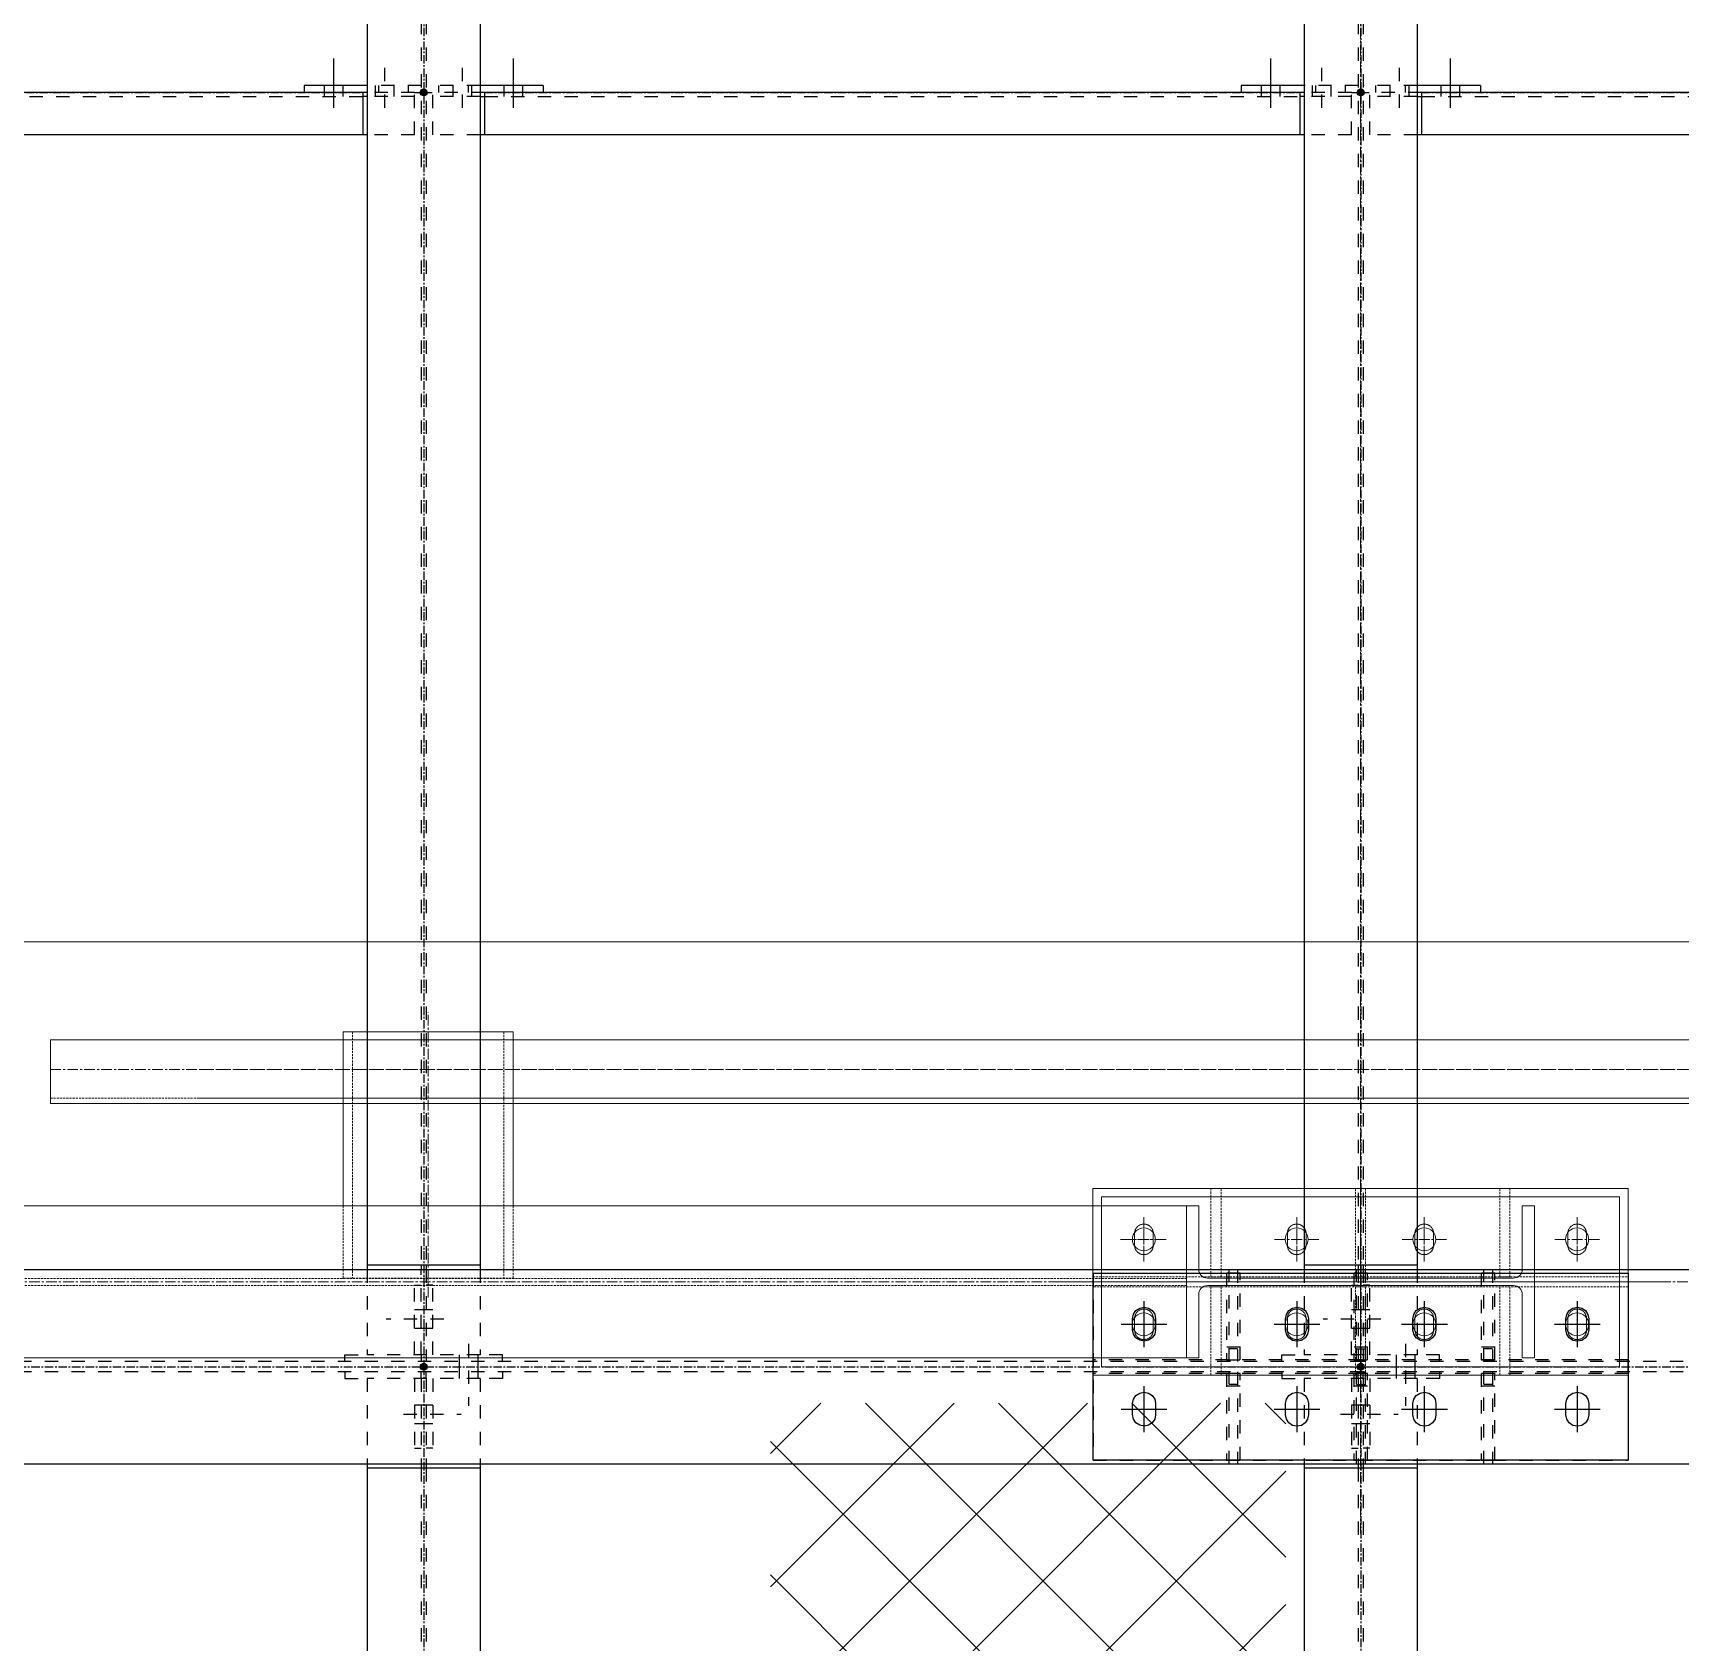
# Model space of a CAD drawing. Header units: inches. Extents: x 209270 to 234360, y -180214 to -150194.
# Drawn here: x 220952 to 222891, y -163488 to -161594 of the extents above; entities that cross this region are included whole.
import ezdxf

# ---------------------------------------------------------------- set-up
doc = ezdxf.new("R2010")
doc.units = ezdxf.units.IN
doc.header["$LTSCALE"] = 10
doc.header["$MEASUREMENT"] = 0
for name, pattern in [('CENTER', [2, 1.25, -0.25, 0.25, -0.25]), ('DXK_LINE_DOT2', [3.9198, 1.9599, -1.9599]), ('HIDDEN', [0.375, 0.25, -0.125]), ('PHANTOM', [2.5, 1.25, -0.25, 0.25, -0.25, 0.25, -0.25])]:
    doc.linetypes.add(name, pattern=pattern)
doc.layers.get('0').update_dxf_attribs({"color": 1})
for name, color, linetype in [('_BLUE_0', 5, 'Continuous'), ('_BLUE_1', 5, 'Continuous'), ('_BLUE_2', 5, 'Continuous'), ('_BLUE_4', 5, 'Continuous')]:
    doc.layers.add(name, color=color, linetype=linetype)
for name, color, linetype, lineweight in [('Belt', 1, 'Continuous', 9), ('CEN', 1, 'CENTER', 9), ('DIM', 1, 'Continuous', 13), ('HIDDDEN', 1, 'HIDDEN', 9), ('HIDDEN', 1, 'HIDDEN', 9), ('MAIN OBJECT', 1, 'Continuous', 18), ('PANTHOM', 1, 'PHANTOM', 0), ('STR25', 1, 'Continuous', 5), ('STRUC-25HD', 1, 'HIDDEN', 5)]:
    doc.layers.add(name, color=color, linetype=linetype, lineweight=lineweight)

# ---------------------------------------------------------------- blocks, each defined once
blk = doc.blocks.new('A$C2b8f591a')
at = {"layer": 'CEN'}
blk.add_line((0, 22.8, 0), (0, -312.6, 0), dxfattribs=at)
at = {"layer": 'HIDDDEN'}
for p, q in [((100, 0), (-100, 0)), ((-100, -85), (-100, 0)), ((-89, -289.9), (-89, 0)), ((89, -289.9), (89, 0)), ((100, -85), (100, 0))]:
    blk.add_line(p, q, dxfattribs=at)
at = {"layer": 'MAIN OBJECT'}
for p, q in [((-100, -289.9), (-100, -85)), ((100, -289.9), (100, -85)), ((-100, -289.9), (100, -289.9))]:
    blk.add_line(p, q, dxfattribs=at)
blk = doc.blocks.new('A$Ca8e9f297')
at = {"layer": 'CEN'}
for p, q in [((0, 134.4), (0, -134.4)), ((-255, 30), (-255, 70)), ((-75.1, 30), (-75.1, 70)), ((75.1, 30), (75.1, 70)), ((255, 30), (255, 70)), ((-281.1, 50), (-228.9, 50)), ((-101.2, 50), (-49, 50)), ((101.2, 50), (49, 50)), ((228.9, 50), (281.1, 50)), ((-351.6, 0), (351.6, 0)), ((-255, -70), (-255, -30)), ((-75.1, -70), (-75.1, -30)), ((75.1, -70), (75.1, -30)), ((255, -70), (255, -30)), ((-228.9, -50), (-281.1, -50)), ((-49, -50), (-101.2, -50)), ((49, -50), (101.2, -50)), ((281.1, -50), (228.9, -50))]:
    blk.add_line(p, q, dxfattribs=at)
at = {"layer": 'MAIN OBJECT', "ltscale": 0.2, "elevation": -5434512.1}
blk.add_lwpolyline([(-305, 100), (305, 100), (305, -100), (-305, -100)], close=True, dxfattribs=at)
at = {"layer": 'MAIN OBJECT', "elevation": 0}
blk.add_lwpolyline([(-180.2, -4.4, 0.414214), (-190.4, -14.6), (-190.4, -89.4), (-204.7, -89.4), (-204.7, 89.4), (-190.4, 89.4), (-190.4, 14.6, 0.414214), (-180.2, 4.4), (180.2, 4.4, 0.414214), (190.4, 14.6), (190.4, 89.4), (204.7, 89.4), (204.7, -89.4), (190.4, -89.4), (190.4, -14.6, 0.414214), (180.2, -4.4), (-180.2, -4.4)], format="xyb", dxfattribs=at)
at = {"layer": 'MAIN OBJECT'}
for centre in [(-255, 50, 513.6), (-75.1, 50, -5.7), (75.1, 50, -5.7), (255, 50, 513.6), (-255, -50, 513.6), (-75.1, -50, -5.7), (75.1, -50, -5.7), (255, -50, 513.6)]:
    blk.add_circle(centre, 13.5, dxfattribs=at)
blk = doc.blocks.new('A$Ca7c4800b')
at = {"layer": 'CEN'}
for p, q in [((0, 156.4), (0, -156.4)), ((-255, 23.9, 5434512.1), (-255, 76.1, 5434512.1)), ((-75, 23.9, 5434512.1), (-75, 76.1, 5434512.1)), ((75, 23.9, 5434512.1), (75, 76.1, 5434512.1)), ((255, 23.9, 5434512.1), (255, 76.1, 5434512.1)), ((-282.4, 50, 5434512.1), (-228.8, 50, 5434512.1)), ((-49, 50, 5434512.1), (-101.2, 50, 5434512.1)), ((49, 50, 5434512.1), (101.2, 50, 5434512.1)), ((229, 50, 5434512.1), (281.2, 50, 5434512.1)), ((-360, 0), (360, 0)), ((-255, -23.9, 5434512.1), (-255, -76.1, 5434512.1)), ((-75, -23.9, 5434512.1), (-75, -76.1, 5434512.1)), ((75, -23.9, 5434512.1), (75, -76.1, 5434512.1)), ((255, -23.9, 5434512.1), (255, -76.1, 5434512.1)), ((-228.8, -50, 5434512.1), (-282.4, -50, 5434512.1)), ((-101.2, -50, 5434512.1), (-49, -50, 5434512.1)), ((101.2, -50, 5434512.1), (49, -50, 5434512.1)), ((281.2, -50, 5434512.1), (229, -50, 5434512.1))]:
    blk.add_line(p, q, dxfattribs=at)
at = {"layer": 'HIDDEN', "ltscale": 0.2}
for points in [[(-243.9, 57, 1), (-265.9, 57), (-265.9, 43, 1), (-243.9, 43)], [(-86.1, 57, -1), (-64.1, 57), (-64.1, 43, -1), (-86.1, 43)], [(86.1, 57, 1), (64.1, 57), (64.1, 43, 1), (86.1, 43)], [(266.1, 57, 1), (244.1, 57), (244.1, 43, 1), (266.1, 43)], [(-243.9, -57, -1), (-265.9, -57), (-265.9, -43, -1), (-243.9, -43)], [(-86.1, -57, 1), (-64.1, -57), (-64.1, -43, 1), (-86.1, -43)], [(86.1, -57, -1), (64.1, -57), (64.1, -43, -1), (86.1, -43)], [(266.1, -57, -1), (244.1, -57), (244.1, -43, -1), (266.1, -43)]]:
    blk.add_lwpolyline(points, format="xyb", close=True, dxfattribs=at)
at = {"layer": 'STR25', "ltscale": 0.2}
blk.add_lwpolyline([(-315, 110), (315, 110), (315, -110), (-315, -110)], close=True, dxfattribs=at)
at = {"layer": 'STRUC-25HD'}
for points in [[(-164, 110), (-176, 110), (-176, 6), (-164, 6)], [(-6, 110), (6, 110), (6, 6), (-6, 6)], [(164, 110), (176, 110), (176, 6), (164, 6)], [(315, 6), (315, -6), (-315, -6), (-315, 6)], [(-164, -110), (-176, -110), (-176, -6), (-164, -6)], [(-6, -110), (6, -110), (6, -6), (-6, -6)], [(164, -110), (176, -110), (176, -6), (164, -6)]]:
    blk.add_lwpolyline(points, close=True, dxfattribs=at)
blk = doc.blocks.new('A$Ccd523e08')
at = {"layer": 'CEN'}
for p, q in [((-2502.7, 1796.1, 4.7), (-2502.7, -1796.1, 4.7)), ((-55.5, -1500, 4.7), (-2941.9, -1500, 4.7))]:
    blk.add_line(p, q, dxfattribs=at)
at = {"layer": 'HIDDEN'}
for p, q in [((-2298, -1496.2, 4.7), (-298, -1496.2, 4.7)), ((-2298, -1504.3, 4.7), (-298, -1504.3, 4.7))]:
    blk.add_line(p, q, dxfattribs=at)
at = {"layer": 'MAIN OBJECT'}
for p, q in [((-2298, -1410.6, 4.7), (-298, -1410.6, 4.7)), ((-2298, -1589.4, 4.7), (-298, -1589.4, 4.7))]:
    blk.add_line(p, q, dxfattribs=at)
at = {"layer": 'DIM', "xscale": -1}
for name in ['A$Ca7c4800b', 'A$Ca8e9f297']:
    blk.add_blockref(name, (-2502.7, -1500, 4.7), dxfattribs=at)
blk = doc.blocks.new('MECH_DRAWING')
at = {"layer": 'PANTHOM'}
h = blk.add_hatch(dxfattribs=at)
h.set_pattern_fill('ANSI37', color=256, scale=887.309452, angle=-180)
h.set_pattern_definition([(225, (325665.5, 2107540.08), (78.4278163, -78.4278163), []), (315, (325665.5, 2107540.08), (78.4278163, 78.4278163), [])])
h.paths.add_polyline_path([(222426.7, -163808.8), (222426.7, -163206.6), (221820.1, -163206.6), (221820.1, -163808.8)])
at = {"layer": 'Belt'}
blk.add_line((232519.4, -162663.7, 0), (219599.9, -162663.7, 0), dxfattribs=at)
at = {"layer": 'CEN'}
for p, q in [((220972.4, -162813.7), (228896, -162813.7)), ((232519.7, -162813.7), (221148.1, -162813.7))]:
    blk.add_line(p, q, dxfattribs=at)
at = {"layer": 'HIDDEN'}
for p, q in [((220972.4, -162847.6, 8793052905.5), (228896, -162847.6, 8793052905.5)), ((232519.8, -162847.6, 7050750846.7), (221148.1, -162847.6, 7050750846.7))]:
    blk.add_line(p, q, dxfattribs=at)
at = {"layer": 'MAIN OBJECT'}
for p, q in [((220972.4, -162778.7), (220972.4, -162853.7)), ((220972.4, -162778.7), (228896, -162778.7)), ((232519.6, -162778.7), (221148.1, -162778.7)), ((220972.4, -162853.7), (228896, -162853.7)), ((232519.8, -162853.7), (221148.1, -162853.7))]:
    blk.add_line(p, q, dxfattribs=at)
at = {"layer": 'DIM', "xscale": -1}
blk.add_blockref('A$Ccd523e08', (220011.9, -161563.7, 0.8), dxfattribs=at)
at = {"layer": 'DIM', "rotation": 180}
blk.add_blockref('A$C2b8f591a', (221417.2, -163059.2, 7050750846.7), dxfattribs=at)
blk = doc.blocks.new('Part-116860372-150333 - 114867')
at = {"layer": '_BLUE_1', "linetype": 'DXK_LINE_DOT2'}
for p, q in [((16635.7, 15328.3), (16635.7, 15464)), ((16635.7, 15464), (16648.2, 15464)), ((16648.2, 15464), (16648.2, 15328.3)), ((16648.2, 15347), (16635.7, 15347))]:
    blk.add_line(p, q, dxfattribs=at)
blk = doc.blocks.new('Bolt-116860372-115280 - 114867')
at = {"layer": '_BLUE_1', "linetype": 'DXK_LINE_DOT2'}
for p, q in [((15141.6, 15354.5), (15141.6, 15263.3)), ((15127.9, 15338.3), (15127.9, 15328.3)), ((15127.9, 15328.3), (15127.9, 15313.4)), ((15155.4, 15338.3), (15155.4, 15328.3)), ((15155.4, 15328.3), (15155.4, 15313.4)), ((15127.9, 15313.4), (15127.9, 15303.4)), ((15155.4, 15313.4), (15155.4, 15303.4))]:
    blk.add_line(p, q, dxfattribs=at)
blk = doc.blocks.new('Part-116860372-114981 - 114867')
at = {"layer": '_BLUE_1', "linetype": 'DXK_LINE_DOT2'}
for p, q in [((20025.6, 15328.3), (9338.1, 15328.3)), ((20025.6, 15313.4), (9338.1, 15313.4)), ((20184.3, 15177.7), (14135.7, 15177.7))]:
    blk.add_line(p, q, dxfattribs=at)
at = {"layer": '_BLUE_2', "linetype": 'Continuous'}
for p, q in [((9338.1, 15464), (17066.8, 15464)), ((20044.3, 15177.7), (9338.1, 15177.7))]:
    blk.add_line(p, q, dxfattribs=at)
at = {"layer": '_BLUE_4', "linetype": 'CENTER'}
blk.add_line((9338.1, 15320.8), (20200.6, 15320.8), dxfattribs=at)
blk = doc.blocks.new('Part-116860372-114986 - 114867')
at = {"layer": '_BLUE_4', "linetype": 'Continuous'}
blk.add_hatch(color=256, dxfattribs=at).paths.add_polyline_path([(15075.6, 15315.8, -1), (15075.6, 15325.8, -1)])
at = {"layer": '_BLUE_1', "linetype": 'DXK_LINE_DOT2'}
for p, q in [((15072, 18908.3), (15072, 15470.2)), ((15079.1, 18908.3), (15079.1, 15470.2)), ((14992.3, 15464), (14992.3, 15338.3)), ((15072, 15338.3), (15072, 15464)), ((15079.1, 15464), (15079.1, 15338.3)), ((15158.8, 15464), (15158.8, 15338.3)), ((15158.8, 15338.3), (14992.3, 15338.3))]:
    blk.add_line(p, q, dxfattribs=at)
at = {"layer": '_BLUE_2', "linetype": 'Continuous'}
for p, q in [((14992.3, 18914.6), (14992.3, 15464)), ((15158.8, 18914.6), (15158.8, 15464)), ((15158.8, 15470.2), (14992.3, 15470.2)), ((15072, 15470.2), (15072, 15464)), ((15079.1, 15470.2), (15079.1, 15464))]:
    blk.add_line(p, q, dxfattribs=at)
at = {"layer": '_BLUE_4', "linetype": 'CENTER'}
blk.add_line((15075.6, 19070.8), (15075.6, 15320.8), dxfattribs=at)
at = {"layer": '_BLUE_4', "linetype": 'Continuous'}
blk.add_circle((15075.6, 15320.8), 5, dxfattribs=at)
blk = doc.blocks.new('Part-116860372-114987 - 114867')
at = {"layer": '_BLUE_4', "linetype": 'Continuous'}
blk.add_hatch(color=256, dxfattribs=at).paths.add_polyline_path([(16454.3, 15315.8, -1), (16454.3, 15325.8, -1)])
at = {"layer": '_BLUE_1', "linetype": 'DXK_LINE_DOT2'}
for p, q in [((16450.8, 18908.3), (16450.8, 15470.2)), ((16457.9, 18908.3), (16457.9, 15470.2)), ((16371.1, 15464), (16371.1, 15338.3)), ((16450.8, 15464), (16450.8, 15338.3)), ((16457.9, 15464), (16457.9, 15338.3)), ((16537.6, 15464), (16537.6, 15338.3)), ((16537.6, 15338.3), (16371.1, 15338.3))]:
    blk.add_line(p, q, dxfattribs=at)
at = {"layer": '_BLUE_2', "linetype": 'Continuous'}
for p, q in [((16371.1, 18914.6), (16371.1, 15464)), ((16537.6, 18914.6), (16537.6, 15464)), ((16537.6, 15470.2), (16371.1, 15470.2)), ((16450.8, 15470.2), (16450.8, 15464)), ((16457.9, 15470.2), (16457.9, 15464))]:
    blk.add_line(p, q, dxfattribs=at)
at = {"layer": '_BLUE_4', "linetype": 'CENTER'}
blk.add_line((16454.3, 19070.8), (16454.3, 15320.8), dxfattribs=at)
at = {"layer": '_BLUE_4', "linetype": 'Continuous'}
blk.add_circle((16454.3, 15320.8), 5, dxfattribs=at)
blk = doc.blocks.new('Part-116860372-114994 - 114867')
at = {"layer": '_BLUE_4', "linetype": 'Continuous'}
blk.add_hatch(color=256, dxfattribs=at).paths.add_polyline_path([(15075.6, 15315.8, -1), (15075.6, 15325.8, -1)])
at = {"layer": '_BLUE_1', "linetype": 'DXK_LINE_DOT2'}
for p, q in [((14992.3, 15303.4), (14992.3, 15177.7)), ((15158.8, 15303.4), (14992.3, 15303.4)), ((15072, 15303.4), (15072, 15177.7)), ((15079.1, 15303.4), (15079.1, 15177.7)), ((15158.8, 15303.4), (15158.8, 15177.7)), ((15072, 15171.5), (15072, 12695.8)), ((15079.1, 15171.5), (15079.1, 12695.8))]:
    blk.add_line(p, q, dxfattribs=at)
at = {"layer": '_BLUE_2', "linetype": 'Continuous'}
for p, q in [((14992.3, 15177.7), (14992.3, 12745.8)), ((15072, 15177.7), (15072, 15171.5)), ((15079.1, 15177.7), (15079.1, 15171.5)), ((15158.8, 15177.7), (15158.8, 12689.6)), ((15158.8, 15171.5), (14992.3, 15171.5))]:
    blk.add_line(p, q, dxfattribs=at)
at = {"layer": '_BLUE_4', "linetype": 'CENTER'}
blk.add_line((15075.6, 15320.8), (15075.6, 12570.8), dxfattribs=at)
at = {"layer": '_BLUE_4', "linetype": 'Continuous'}
blk.add_circle((15075.6, 15320.8), 5, dxfattribs=at)
blk = doc.blocks.new('Part-116860372-115018 - 114867')
at = {"layer": '_BLUE_4', "linetype": 'Continuous'}
blk.add_hatch(color=256, dxfattribs=at).paths.add_polyline_path([(16454.3, 15315.8, -1), (16454.3, 15325.8, -1)])
at = {"layer": '_BLUE_1', "linetype": 'DXK_LINE_DOT2'}
for p, q in [((16371.1, 15303.4), (16371.1, 15177.7)), ((16537.6, 15303.4), (16371.1, 15303.4)), ((16450.8, 15303.4), (16450.8, 15177.7)), ((16457.9, 15303.4), (16457.9, 15177.7)), ((16537.6, 15303.4), (16537.6, 15177.7)), ((16450.8, 15171.5), (16450.8, 12695.8)), ((16457.9, 15171.5), (16457.9, 12695.8))]:
    blk.add_line(p, q, dxfattribs=at)
at = {"layer": '_BLUE_2', "linetype": 'Continuous'}
for p, q in [((16371.1, 15177.7), (16371.1, 12689.6)), ((16450.8, 15177.7), (16450.8, 15171.5)), ((16457.9, 15177.7), (16457.9, 15171.5)), ((16537.6, 15177.7), (16537.6, 12689.6)), ((16537.6, 15171.5), (16371.1, 15171.5))]:
    blk.add_line(p, q, dxfattribs=at)
at = {"layer": '_BLUE_4', "linetype": 'CENTER'}
blk.add_line((16454.3, 15320.8), (16454.3, 12570.8), dxfattribs=at)
at = {"layer": '_BLUE_4', "linetype": 'Continuous'}
blk.add_circle((16454.3, 15320.8), 5, dxfattribs=at)
blk = doc.blocks.new('Part-116860372-115032 - 114867')
at = {"layer": '_BLUE_4', "linetype": 'Continuous'}
for points in [[(13700.6, 17190.8, -1), (13700.6, 17200.8, -1)], [(15075.6, 17190.8, -1), (15075.6, 17200.8, -1)]]:
    blk.add_hatch(color=256, dxfattribs=at).paths.add_polyline_path(points)
at = {"layer": '_BLUE_1', "linetype": 'DXK_LINE_DOT2'}
for p, q in [((13714.1, 17133.3), (13714.1, 17195.8)), ((13790.1, 17195.8), (13714.1, 17195.8)), ((13783.8, 17189.6), (13714.1, 17189.6)), ((13790.1, 17189.6), (14986.1, 17189.6)), ((15062, 17195.8), (14986.1, 17195.8)), ((15062, 17189.6), (14992.3, 17189.6)), ((15062, 17133.3), (15062, 17195.8)), ((13783.8, 17133.3), (13714.1, 17133.3)), ((15062, 17133.3), (14992.3, 17133.3))]:
    blk.add_line(p, q, dxfattribs=at)
at = {"layer": '_BLUE_2', "linetype": 'Continuous'}
for p, q in [((13783.8, 17189.6), (13790.1, 17189.6)), ((14986.1, 17195.8), (13790.1, 17195.8)), ((13790.1, 17195.8), (13790.1, 17133.3)), ((14986.1, 17195.8), (14986.1, 17133.3)), ((14992.3, 17189.6), (14986.1, 17189.6)), ((14992.3, 17133.3), (13783.8, 17133.3))]:
    blk.add_line(p, q, dxfattribs=at)
at = {"layer": '_BLUE_4', "linetype": 'CENTER'}
for p, q in [((13700.6, 17195.8), (13714.1, 17195.8)), ((13790.1, 17195.8), (14986.1, 17195.8)), ((15062, 17195.8), (15075.6, 17195.8))]:
    blk.add_line(p, q, dxfattribs=at)
at = {"layer": '_BLUE_4', "linetype": 'Continuous'}
for centre in [(13700.6, 17195.8), (15075.6, 17195.8)]:
    blk.add_circle(centre, 5, dxfattribs=at)
blk = doc.blocks.new('Part-116860372-115033 - 114867')
at = {"layer": '_BLUE_4', "linetype": 'Continuous'}
for points in [[(15075.6, 17190.8, -1), (15075.6, 17200.8, -1)], [(16454.3, 17190.8, -1), (16454.3, 17200.8, -1)]]:
    blk.add_hatch(color=256, dxfattribs=at).paths.add_polyline_path(points)
at = {"layer": '_BLUE_1', "linetype": 'DXK_LINE_DOT2'}
for p, q in [((15089.1, 17133.3), (15089.1, 17195.8)), ((15165.1, 17195.8), (15089.1, 17195.8)), ((15158.8, 17189.6), (15089.1, 17189.6)), ((15165.1, 17189.6), (16364.8, 17189.6)), ((16440.8, 17195.8), (16364.8, 17195.8)), ((16440.8, 17189.6), (16371.1, 17189.6)), ((16440.8, 17133.3), (16440.8, 17195.8)), ((15158.8, 17133.3), (15089.1, 17133.3)), ((16440.8, 17133.3), (16371.1, 17133.3))]:
    blk.add_line(p, q, dxfattribs=at)
at = {"layer": '_BLUE_2', "linetype": 'Continuous'}
for p, q in [((15158.8, 17189.6), (15165.1, 17189.6)), ((16364.8, 17195.8), (15165.1, 17195.8)), ((15165.1, 17195.8), (15165.1, 17133.3)), ((16364.8, 17195.8), (16364.8, 17133.3)), ((16371.1, 17189.6), (16364.8, 17189.6)), ((16371.1, 17133.3), (15158.8, 17133.3))]:
    blk.add_line(p, q, dxfattribs=at)
at = {"layer": '_BLUE_4', "linetype": 'CENTER'}
for p, q in [((15075.6, 17195.8), (15089.1, 17195.8)), ((15165.1, 17195.8), (16364.8, 17195.8)), ((16440.8, 17195.8), (16454.3, 17195.8))]:
    blk.add_line(p, q, dxfattribs=at)
at = {"layer": '_BLUE_4', "linetype": 'Continuous'}
for centre in [(15075.6, 17195.8), (16454.3, 17195.8)]:
    blk.add_circle(centre, 5, dxfattribs=at)
blk = doc.blocks.new('Part-116860372-115034 - 114867')
at = {"layer": '_BLUE_4', "linetype": 'Continuous'}
for points in [[(16454.3, 17190.8, -1), (16454.3, 17200.8, -1)], [(17329.3, 17190.8, -1), (17329.3, 17200.8, -1)]]:
    blk.add_hatch(color=256, dxfattribs=at).paths.add_polyline_path(points)
at = {"layer": '_BLUE_1', "linetype": 'DXK_LINE_DOT2'}
for p, q in [((16467.9, 17133.3), (16467.9, 17195.8)), ((16543.8, 17195.8), (16467.9, 17195.8)), ((16537.6, 17189.6), (16467.9, 17189.6)), ((16543.8, 17189.6), (17239.8, 17189.6)), ((17315.8, 17195.8), (17239.8, 17195.8)), ((17315.8, 17189.6), (17246.1, 17189.6)), ((17315.8, 17133.3), (17315.8, 17195.8)), ((16537.6, 17133.3), (16467.9, 17133.3)), ((17315.8, 17133.3), (17246.1, 17133.3))]:
    blk.add_line(p, q, dxfattribs=at)
at = {"layer": '_BLUE_2', "linetype": 'Continuous'}
for p, q in [((16537.6, 17189.6), (16543.8, 17189.6)), ((17239.8, 17195.8), (16543.8, 17195.8)), ((16543.8, 17195.8), (16543.8, 17133.3)), ((17239.8, 17195.8), (17239.8, 17133.3)), ((17246.1, 17189.6), (17239.8, 17189.6)), ((17246.1, 17133.3), (16537.6, 17133.3))]:
    blk.add_line(p, q, dxfattribs=at)
at = {"layer": '_BLUE_4', "linetype": 'CENTER'}
for p, q in [((16454.3, 17195.8), (16467.9, 17195.8)), ((16543.8, 17195.8), (17239.8, 17195.8)), ((17315.8, 17195.8), (17329.3, 17195.8))]:
    blk.add_line(p, q, dxfattribs=at)
at = {"layer": '_BLUE_4', "linetype": 'Continuous'}
for centre in [(16454.3, 17195.8), (17329.3, 17195.8)]:
    blk.add_circle(centre, 5, dxfattribs=at)
blk = doc.blocks.new('Part-116860372-150334 - 114867')
at = {"layer": '_BLUE_1', "linetype": 'DXK_LINE_DOT2'}
for p, q in [((16635.7, 15177.7), (16635.7, 15313.4)), ((16648.2, 15294.6), (16635.7, 15294.6)), ((16648.2, 15313.4), (16648.2, 15177.7))]:
    blk.add_line(p, q, dxfattribs=at)
blk = doc.blocks.new('Part-116860372-150330 - 114867')
at = {"layer": '_BLUE_1', "linetype": 'DXK_LINE_DOT2'}
for p, q in [((16260.7, 15328.3), (16260.7, 15464)), ((16260.7, 15464), (16273.2, 15464)), ((16273.2, 15464), (16273.2, 15328.3)), ((16273.2, 15347), (16260.7, 15347))]:
    blk.add_line(p, q, dxfattribs=at)
blk = doc.blocks.new('Part-116860372-115203 - 114867')
at = {"layer": '_BLUE_1', "linetype": 'DXK_LINE_DOT2'}
for p, q in [((16338.3, 15313.4), (16338.3, 15303.4)), ((16338.3, 15303.4), (16371.1, 15303.4)), ((16440.8, 15303.4), (16440.8, 15200.9)), ((16450.8, 15303.4), (16450.8, 15313.4)), ((16440.8, 15200.9), (16450.8, 15200.9))]:
    blk.add_line(p, q, dxfattribs=at)
blk = doc.blocks.new('Bolt-116860372-115281 - 114867')
at = {"layer": '_BLUE_1', "linetype": 'DXK_LINE_DOT2'}
for p, q in [((16520.4, 15354.5), (16520.4, 15263.3)), ((16506.6, 15338.3), (16506.6, 15328.3)), ((16506.6, 15328.3), (16506.6, 15313.4)), ((16534.1, 15338.3), (16534.1, 15328.3)), ((16534.1, 15328.3), (16534.1, 15313.4)), ((16506.6, 15313.4), (16506.6, 15303.4)), ((16534.1, 15313.4), (16534.1, 15303.4))]:
    blk.add_line(p, q, dxfattribs=at)
blk = doc.blocks.new('Part-116860372-116518 - 114867')
at = {"layer": '_BLUE_1', "linetype": 'DXK_LINE_DOT2'}
for p, q in [((16276.8, 15310.8), (16256.8, 15310.8)), ((16256.8, 15310.8), (16256.8, 15183.3)), ((16276.8, 15183.3), (16276.8, 15310.8)), ((16276.8, 15292.1), (16256.8, 15292.1)), ((16256.8, 15183.3), (16276.8, 15183.3))]:
    blk.add_line(p, q, dxfattribs=at)
blk = doc.blocks.new('Part-116860372-115198 - 114867')
at = {"layer": '_BLUE_1', "linetype": 'DXK_LINE_DOT2'}
for p, q in [((15079.1, 15303.4), (15079.1, 15313.4)), ((15089.1, 15303.4), (15089.1, 15200.9)), ((15191.6, 15303.4), (15158.8, 15303.4)), ((15191.6, 15313.4), (15191.6, 15303.4)), ((15089.1, 15200.9), (15079.1, 15200.9))]:
    blk.add_line(p, q, dxfattribs=at)
blk = doc.blocks.new('Part-116860372-115199 - 114867')
at = {"layer": '_BLUE_1', "linetype": 'DXK_LINE_DOT2'}
for p, q in [((14959.5, 15313.4), (14959.5, 15303.4)), ((14959.5, 15303.4), (14992.3, 15303.4)), ((15062, 15303.4), (15062, 15200.9)), ((15072, 15303.4), (15072, 15313.4)), ((15062, 15200.9), (15072, 15200.9))]:
    blk.add_line(p, q, dxfattribs=at)
blk = doc.blocks.new('Bolt-116860372-115200 - 114867')
at = {"layer": '_BLUE_1', "linetype": 'DXK_LINE_DOT2'}
for p, q in [((15045.8, 15250.9), (15130.8, 15250.9)), ((15062, 15264.6), (15072, 15264.6)), ((15072, 15264.6), (15079.1, 15264.6)), ((15079.1, 15264.6), (15089.1, 15264.6)), ((15062, 15237.1), (15072, 15237.1)), ((15072, 15237.1), (15079.1, 15237.1)), ((15079.1, 15237.1), (15089.1, 15237.1))]:
    blk.add_line(p, q, dxfattribs=at)
blk = doc.blocks.new('Part-116860372-115202 - 114867')
at = {"layer": '_BLUE_1', "linetype": 'DXK_LINE_DOT2'}
for p, q in [((16457.9, 15303.4), (16457.9, 15313.4)), ((16467.9, 15303.4), (16467.9, 15200.9)), ((16570.4, 15303.4), (16537.6, 15303.4)), ((16570.4, 15313.4), (16570.4, 15303.4)), ((16467.9, 15200.9), (16457.9, 15200.9))]:
    blk.add_line(p, q, dxfattribs=at)
blk = doc.blocks.new('Bolt-116860372-115204 - 114867')
at = {"layer": '_BLUE_1', "linetype": 'DXK_LINE_DOT2'}
for p, q in [((16424.5, 15250.9), (16509.5, 15250.9)), ((16440.8, 15264.6), (16450.8, 15264.6)), ((16450.8, 15264.6), (16457.9, 15264.6)), ((16457.9, 15264.6), (16467.9, 15264.6)), ((16440.8, 15237.1), (16450.8, 15237.1)), ((16450.8, 15237.1), (16457.9, 15237.1)), ((16457.9, 15237.1), (16467.9, 15237.1))]:
    blk.add_line(p, q, dxfattribs=at)
blk = doc.blocks.new('Part-116860372-115260 - 114867')
at = {"layer": '_BLUE_1', "linetype": 'DXK_LINE_DOT2'}
for p, q in [((15062, 15338.3), (15062, 15440.8)), ((15062, 15440.8), (15072, 15440.8)), ((14959.5, 15328.3), (14959.5, 15338.3)), ((14959.5, 15338.3), (14992.3, 15338.3)), ((15072, 15338.3), (15072, 15328.3))]:
    blk.add_line(p, q, dxfattribs=at)
blk = doc.blocks.new('Part-116860372-115261 - 114867')
at = {"layer": '_BLUE_1', "linetype": 'DXK_LINE_DOT2'}
for p, q in [((15089.1, 15440.8), (15079.1, 15440.8)), ((15089.1, 15338.3), (15089.1, 15440.8)), ((15079.1, 15338.3), (15079.1, 15328.3)), ((15191.6, 15338.3), (15158.8, 15338.3)), ((15191.6, 15328.3), (15191.6, 15338.3))]:
    blk.add_line(p, q, dxfattribs=at)
blk = doc.blocks.new('Bolt-116860372-115262 - 114867')
at = {"layer": '_BLUE_1', "linetype": 'DXK_LINE_DOT2'}
for p, q in [((15105.4, 15390.8), (15020.4, 15390.8)), ((15072, 15404.5), (15062, 15404.5)), ((15079.1, 15404.5), (15072, 15404.5)), ((15089.1, 15404.5), (15079.1, 15404.5)), ((15072, 15377), (15062, 15377)), ((15079.1, 15377), (15072, 15377)), ((15089.1, 15377), (15079.1, 15377))]:
    blk.add_line(p, q, dxfattribs=at)
blk = doc.blocks.new('Part-116860372-115264 - 114867')
at = {"layer": '_BLUE_1', "linetype": 'DXK_LINE_DOT2'}
for p, q in [((16440.8, 15338.3), (16440.8, 15440.8)), ((16440.8, 15440.8), (16450.8, 15440.8)), ((16338.3, 15328.3), (16338.3, 15338.3)), ((16338.3, 15338.3), (16371.1, 15338.3)), ((16450.8, 15338.3), (16450.8, 15328.3))]:
    blk.add_line(p, q, dxfattribs=at)
blk = doc.blocks.new('Part-116860372-115265 - 114867')
at = {"layer": '_BLUE_1', "linetype": 'DXK_LINE_DOT2'}
for p, q in [((16467.9, 15440.8), (16457.9, 15440.8)), ((16467.9, 15338.3), (16467.9, 15440.8)), ((16457.9, 15338.3), (16457.9, 15328.3)), ((16570.4, 15338.3), (16537.6, 15338.3)), ((16570.4, 15328.3), (16570.4, 15338.3))]:
    blk.add_line(p, q, dxfattribs=at)
blk = doc.blocks.new('Bolt-116860372-115266 - 114867')
at = {"layer": '_BLUE_1', "linetype": 'DXK_LINE_DOT2'}
for p, q in [((16484.1, 15390.8), (16399.1, 15390.8)), ((16450.8, 15404.5), (16440.8, 15404.5)), ((16457.9, 15404.5), (16450.8, 15404.5)), ((16467.9, 15404.5), (16457.9, 15404.5)), ((16450.8, 15377), (16440.8, 15377)), ((16457.9, 15377), (16450.8, 15377)), ((16467.9, 15377), (16457.9, 15377))]:
    blk.add_line(p, q, dxfattribs=at)
blk = doc.blocks.new('Part-116860372-116516 - 114867')
at = {"layer": '_BLUE_1', "linetype": 'DXK_LINE_DOT2'}
for p, q in [((16256.8, 15458.3), (16256.8, 15330.8)), ((16276.8, 15458.3), (16256.8, 15458.3)), ((16276.8, 15330.8), (16276.8, 15458.3)), ((16276.8, 15349.6), (16256.8, 15349.6)), ((16256.8, 15330.8), (16276.8, 15330.8))]:
    blk.add_line(p, q, dxfattribs=at)
blk = doc.blocks.new('Part-116860372-115619 - 114867')
at = {"layer": '_BLUE_1', "linetype": 'DXK_LINE_DOT2'}
for p, q in [((15158.8, 17205.8), (15079.1, 17205.8)), ((15097.9, 17195.8), (15097.9, 17205.8)), ((15141.6, 17195.8), (15141.6, 17205.8))]:
    blk.add_line(p, q, dxfattribs=at)
at = {"layer": '_BLUE_2', "linetype": 'Continuous'}
for p, q in [((15251.6, 17205.8), (15158.8, 17205.8)), ((15165.1, 17195.8), (15158.8, 17195.8)), ((15251.6, 17205.8), (15251.6, 17195.8))]:
    blk.add_line(p, q, dxfattribs=at)
blk = doc.blocks.new('Bolt-116860372-115620 - 114867')
at = {"layer": '_BLUE_1', "linetype": 'DXK_LINE_DOT2'}
for p, q in [((15132.9, 17173.3), (15132.9, 17245.8)), ((15119.1, 17195.8), (15119.1, 17205.8)), ((15119.1, 17189.6), (15119.1, 17195.8)), ((15146.6, 17195.8), (15146.6, 17205.8)), ((15146.6, 17189.6), (15146.6, 17195.8))]:
    blk.add_line(p, q, dxfattribs=at)
at = {"layer": '_BLUE_2', "linetype": 'Continuous'}
for p, q in [((15207.9, 17173.3), (15207.9, 17245.8)), ((15194.1, 17195.8), (15194.1, 17205.8)), ((15194.1, 17189.6), (15194.1, 17195.8)), ((15221.6, 17195.8), (15221.6, 17205.8)), ((15221.6, 17189.6), (15221.6, 17195.8))]:
    blk.add_line(p, q, dxfattribs=at)
blk = doc.blocks.new('Part-116860372-115621 - 114867')
at = {"layer": '_BLUE_1', "linetype": 'DXK_LINE_DOT2'}
for p, q in [((15072, 17205.8), (14992.3, 17205.8)), ((15009.5, 17195.8), (15009.5, 17205.8)), ((15053.3, 17195.8), (15053.3, 17205.8))]:
    blk.add_line(p, q, dxfattribs=at)
at = {"layer": '_BLUE_2', "linetype": 'Continuous'}
for p, q in [((14992.3, 17205.8), (14899.5, 17205.8)), ((14899.5, 17205.8), (14899.5, 17195.8)), ((14992.3, 17195.8), (14986.1, 17195.8))]:
    blk.add_line(p, q, dxfattribs=at)
blk = doc.blocks.new('Bolt-116860372-115622 - 114867')
at = {"layer": '_BLUE_1', "linetype": 'DXK_LINE_DOT2'}
for p, q in [((15018.3, 17173.3), (15018.3, 17245.8)), ((15004.5, 17195.8), (15004.5, 17205.8)), ((15004.5, 17189.6), (15004.5, 17195.8)), ((15032, 17195.8), (15032, 17205.8)), ((15032, 17189.6), (15032, 17195.8))]:
    blk.add_line(p, q, dxfattribs=at)
at = {"layer": '_BLUE_2', "linetype": 'Continuous'}
for p, q in [((14943.3, 17173.3), (14943.3, 17245.8)), ((14929.5, 17195.8), (14929.5, 17205.8)), ((14929.5, 17189.6), (14929.5, 17195.8)), ((14957, 17195.8), (14957, 17205.8)), ((14957, 17189.6), (14957, 17195.8))]:
    blk.add_line(p, q, dxfattribs=at)
blk = doc.blocks.new('Part-116860372-115623 - 114867')
at = {"layer": '_BLUE_1', "linetype": 'DXK_LINE_DOT2'}
for p, q in [((16537.6, 17205.8), (16457.9, 17205.8)), ((16476.6, 17195.8), (16476.6, 17205.8)), ((16520.4, 17195.8), (16520.4, 17205.8))]:
    blk.add_line(p, q, dxfattribs=at)
at = {"layer": '_BLUE_2', "linetype": 'Continuous'}
for p, q in [((16630.4, 17205.8), (16537.6, 17205.8)), ((16543.8, 17195.8), (16537.6, 17195.8)), ((16630.4, 17205.8), (16630.4, 17195.8))]:
    blk.add_line(p, q, dxfattribs=at)
blk = doc.blocks.new('Bolt-116860372-115624 - 114867')
at = {"layer": '_BLUE_1', "linetype": 'DXK_LINE_DOT2'}
for p, q in [((16511.6, 17173.3), (16511.6, 17245.8)), ((16497.9, 17195.8), (16497.9, 17205.8)), ((16497.9, 17189.6), (16497.9, 17195.8)), ((16525.4, 17195.8), (16525.4, 17205.8)), ((16525.4, 17189.6), (16525.4, 17195.8))]:
    blk.add_line(p, q, dxfattribs=at)
at = {"layer": '_BLUE_2', "linetype": 'Continuous'}
for p, q in [((16586.6, 17173.3), (16586.6, 17245.8)), ((16572.9, 17195.8), (16572.9, 17205.8)), ((16572.9, 17189.6), (16572.9, 17195.8)), ((16600.4, 17195.8), (16600.4, 17205.8)), ((16600.4, 17189.6), (16600.4, 17195.8))]:
    blk.add_line(p, q, dxfattribs=at)
blk = doc.blocks.new('Part-116860372-115635 - 114867')
at = {"layer": '_BLUE_1', "linetype": 'DXK_LINE_DOT2'}
for p, q in [((16450.8, 17205.8), (16371.1, 17205.8)), ((16388.3, 17195.8), (16388.3, 17205.8)), ((16432, 17195.8), (16432, 17205.8))]:
    blk.add_line(p, q, dxfattribs=at)
at = {"layer": '_BLUE_2', "linetype": 'Continuous'}
for p, q in [((16371.1, 17205.8), (16278.3, 17205.8)), ((16278.3, 17205.8), (16278.3, 17195.8)), ((16371.1, 17195.8), (16364.8, 17195.8))]:
    blk.add_line(p, q, dxfattribs=at)
blk = doc.blocks.new('Bolt-116860372-115636 - 114867')
at = {"layer": '_BLUE_1', "linetype": 'DXK_LINE_DOT2'}
for p, q in [((16397, 17173.3), (16397, 17245.8)), ((16383.3, 17195.8), (16383.3, 17205.8)), ((16383.3, 17189.6), (16383.3, 17195.8)), ((16410.8, 17195.8), (16410.8, 17205.8)), ((16410.8, 17189.6), (16410.8, 17195.8))]:
    blk.add_line(p, q, dxfattribs=at)
at = {"layer": '_BLUE_2', "linetype": 'Continuous'}
for p, q in [((16322, 17173.3), (16322, 17245.8)), ((16308.3, 17195.8), (16308.3, 17205.8)), ((16308.3, 17189.6), (16308.3, 17195.8)), ((16335.8, 17195.8), (16335.8, 17205.8)), ((16335.8, 17189.6), (16335.8, 17195.8))]:
    blk.add_line(p, q, dxfattribs=at)
blk = doc.blocks.new('Part-116860372-150335 - 114867')
at = {"layer": '_BLUE_1', "linetype": 'DXK_LINE_DOT2'}
for p, q in [((16448.2, 15177.7), (16448.2, 15313.4)), ((16448.2, 15313.4), (16460.7, 15313.4)), ((16448.2, 15294.6), (16460.7, 15294.6)), ((16460.7, 15313.4), (16460.7, 15177.7)), ((16460.7, 15177.7), (16448.2, 15177.7))]:
    blk.add_line(p, q, dxfattribs=at)
blk = doc.blocks.new('Part-116860372-116514 - 114867')
at = {"layer": '_BLUE_1', "linetype": 'DXK_LINE_DOT2'}
for p, q in [((16848.1, 15330.9), (16060.6, 15330.8)), ((16060.6, 15310.8), (16060.6, 15330.8)), ((16848.1, 15310.9), (16848.1, 15330.9)), ((16848.1, 15310.9), (16060.6, 15310.8))]:
    blk.add_line(p, q, dxfattribs=at)
blk = doc.blocks.new('Part-116860372-116515 - 114867')
at = {"layer": '_BLUE_2', "linetype": 'Continuous'}
for p, q in [((16060.6, 15183.3), (16060.6, 15458.3)), ((16060.6, 15458.3), (16848.1, 15458.3)), ((16848.1, 15458.3), (16848.1, 15183.3)), ((16848.1, 15183.3), (16060.6, 15183.3))]:
    blk.add_line(p, q, dxfattribs=at)
blk = doc.blocks.new('Part-116860372-116517 - 114867')
at = {"layer": '_BLUE_1', "linetype": 'DXK_LINE_DOT2'}
for p, q in [((16060.6, 15458.3), (16060.6, 15183.3)), ((16060.6, 15458.3), (16848.1, 15458.3)), ((16848.1, 15458.3), (16848.1, 15183.3)), ((16060.6, 15183.3), (16848.1, 15183.3))]:
    blk.add_line(p, q, dxfattribs=at)
blk = doc.blocks.new('Part-116860372-116519 - 114867')
at = {"layer": '_BLUE_1', "linetype": 'DXK_LINE_DOT2'}
for p, q in [((16444.3, 15458.3), (16444.3, 15330.8)), ((16464.3, 15458.3), (16444.3, 15458.3)), ((16464.3, 15330.8), (16464.3, 15458.3)), ((16464.3, 15349.6), (16444.3, 15349.6)), ((16444.3, 15330.8), (16464.3, 15330.8))]:
    blk.add_line(p, q, dxfattribs=at)
blk = doc.blocks.new('Part-116860372-116520 - 114867')
at = {"layer": '_BLUE_1', "linetype": 'DXK_LINE_DOT2'}
for p, q in [((16464.3, 15310.8), (16444.3, 15310.8)), ((16444.3, 15310.8), (16444.3, 15183.3)), ((16464.3, 15183.3), (16464.3, 15310.8)), ((16464.3, 15292.1), (16444.3, 15292.1)), ((16444.3, 15183.3), (16464.3, 15183.3))]:
    blk.add_line(p, q, dxfattribs=at)
blk = doc.blocks.new('Part-116860372-116521 - 114867')
at = {"layer": '_BLUE_1', "linetype": 'DXK_LINE_DOT2'}
for p, q in [((16631.8, 15458.3), (16631.8, 15330.8)), ((16651.8, 15458.3), (16631.8, 15458.3)), ((16651.8, 15330.8), (16651.8, 15458.3)), ((16651.8, 15349.6), (16631.8, 15349.6)), ((16631.8, 15330.8), (16651.8, 15330.8))]:
    blk.add_line(p, q, dxfattribs=at)
blk = doc.blocks.new('Part-116860372-116522 - 114867')
at = {"layer": '_BLUE_1', "linetype": 'DXK_LINE_DOT2'}
for p, q in [((16651.8, 15310.8), (16631.8, 15310.8)), ((16631.8, 15310.8), (16631.8, 15183.3)), ((16651.8, 15183.3), (16651.8, 15310.8)), ((16651.8, 15292.1), (16631.8, 15292.1)), ((16631.8, 15183.3), (16651.8, 15183.3))]:
    blk.add_line(p, q, dxfattribs=at)
blk = doc.blocks.new('Bolt-116860372-116523 - 114867')
at = {"layer": '_BLUE_2', "linetype": 'Continuous'}
for p, q in [((16135.6, 15349.6), (16135.6, 15417.1)), ((16360.6, 15349.6), (16360.6, 15417.1)), ((16548.1, 15349.6), (16548.1, 15417.1)), ((16773.1, 15349.6), (16773.1, 15417.1)), ((16118.7, 15391.5), (16120, 15398)), ((16118.7, 15375.3), (16118.7, 15391.5)), ((16120, 15398), (16123.6, 15403.4)), ((16123.6, 15403.4), (16129.1, 15407.1)), ((16129.1, 15407.1), (16135.6, 15408.4)), ((16135.6, 15408.4), (16135.6, 15408.4)), ((16135.6, 15408.4), (16142, 15407.1)), ((16142, 15407.1), (16147.5, 15403.4)), ((16147.5, 15403.4), (16151.2, 15398)), ((16151.2, 15398), (16152.4, 15391.5)), ((16152.4, 15391.5), (16152.4, 15375.2)), ((16343.7, 15391.5), (16345, 15397.9)), ((16343.7, 15375.2), (16343.7, 15391.5)), ((16345, 15397.9), (16348.6, 15403.4)), ((16348.6, 15403.4), (16354.1, 15407.1)), ((16354.1, 15407.1), (16360.6, 15408.4)), ((16360.6, 15408.4), (16360.6, 15408.4)), ((16360.6, 15408.4), (16367, 15407.1)), ((16367, 15407.1), (16372.5, 15403.4)), ((16372.5, 15403.4), (16376.2, 15397.9)), ((16376.2, 15397.9), (16377.4, 15391.5)), ((16377.4, 15391.5), (16377.4, 15375.2)), ((16531.2, 15391.5), (16532.5, 15397.9)), ((16531.2, 15375.2), (16531.2, 15391.5)), ((16532.5, 15397.9), (16536.1, 15403.4)), ((16536.1, 15403.4), (16541.6, 15407.1)), ((16541.6, 15407.1), (16548.1, 15408.3)), ((16548.1, 15408.3), (16548.1, 15408.3)), ((16548.1, 15408.3), (16554.5, 15407.1)), ((16554.5, 15407.1), (16560, 15403.4)), ((16560, 15403.4), (16563.7, 15397.9)), ((16563.7, 15397.9), (16564.9, 15391.5)), ((16564.9, 15391.5), (16564.9, 15375.2)), ((16756.2, 15391.5), (16757.5, 15397.9)), ((16756.2, 15375.2), (16756.2, 15391.5)), ((16757.5, 15397.9), (16761.1, 15403.4)), ((16761.1, 15403.4), (16766.6, 15407)), ((16766.6, 15407), (16773.1, 15408.3)), ((16773.1, 15408.3), (16773.1, 15408.3)), ((16773.1, 15408.3), (16779.5, 15407)), ((16779.5, 15407), (16785, 15403.4)), ((16785, 15403.4), (16788.7, 15397.9)), ((16788.7, 15397.9), (16789.9, 15391.5)), ((16789.9, 15391.5), (16789.9, 15375.2)), ((16101.8, 15383.4), (16169.3, 15383.4)), ((16120, 15368.8), (16118.7, 15375.3)), ((16123.6, 15363.3), (16120, 15368.8)), ((16151.2, 15368.8), (16147.5, 15363.3)), ((16152.4, 15375.2), (16151.2, 15368.8)), ((16326.8, 15383.4), (16394.3, 15383.4)), ((16345, 15368.8), (16343.7, 15375.2)), ((16348.6, 15363.3), (16345, 15368.8)), ((16376.2, 15368.8), (16372.5, 15363.3)), ((16377.4, 15375.2), (16376.2, 15368.8)), ((16514.3, 15383.3), (16581.8, 15383.3)), ((16532.5, 15368.8), (16531.2, 15375.2)), ((16536.1, 15363.3), (16532.5, 15368.8)), ((16563.7, 15368.8), (16560, 15363.3)), ((16564.9, 15375.2), (16563.7, 15368.8)), ((16739.3, 15383.3), (16806.8, 15383.3)), ((16757.5, 15368.7), (16756.2, 15375.2)), ((16761.1, 15363.3), (16757.5, 15368.7)), ((16788.7, 15368.7), (16785, 15363.3)), ((16789.9, 15375.2), (16788.7, 15368.7)), ((16129.1, 15359.7), (16123.6, 15363.3)), ((16135.6, 15358.4), (16129.1, 15359.7)), ((16142, 15359.7), (16135.6, 15358.4)), ((16135.6, 15358.4), (16135.6, 15358.4)), ((16147.5, 15363.3), (16142, 15359.7)), ((16354.1, 15359.6), (16348.6, 15363.3)), ((16360.6, 15358.4), (16354.1, 15359.6)), ((16367, 15359.6), (16360.6, 15358.4)), ((16360.6, 15358.4), (16360.6, 15358.4)), ((16372.5, 15363.3), (16367, 15359.6)), ((16541.6, 15359.6), (16536.1, 15363.3)), ((16548.1, 15358.3), (16541.6, 15359.6)), ((16554.5, 15359.6), (16548.1, 15358.3)), ((16548.1, 15358.3), (16548.1, 15358.3)), ((16560, 15363.3), (16554.5, 15359.6)), ((16766.6, 15359.6), (16761.1, 15363.3)), ((16773.1, 15358.3), (16766.6, 15359.6)), ((16779.5, 15359.6), (16773.1, 15358.3)), ((16773.1, 15358.3), (16773.1, 15358.3)), ((16785, 15363.3), (16779.5, 15359.6)), ((16118.7, 15266.5), (16120, 15273)), ((16120, 15273), (16123.6, 15278.4)), ((16123.6, 15278.4), (16129.1, 15282.1)), ((16129.1, 15282.1), (16135.6, 15283.4)), ((16135.6, 15224.6), (16135.6, 15292.1)), ((16135.6, 15283.4), (16135.6, 15283.4)), ((16135.6, 15283.4), (16142, 15282.1)), ((16142, 15282.1), (16147.5, 15278.4)), ((16147.5, 15278.4), (16151.2, 15273)), ((16151.2, 15273), (16152.4, 15266.5)), ((16343.7, 15266.5), (16345, 15272.9)), ((16345, 15272.9), (16348.6, 15278.4)), ((16348.6, 15278.4), (16354.1, 15282.1)), ((16354.1, 15282.1), (16360.6, 15283.4)), ((16360.6, 15224.6), (16360.6, 15292.1)), ((16360.6, 15283.4), (16360.6, 15283.4)), ((16360.6, 15283.4), (16367, 15282.1)), ((16367, 15282.1), (16372.5, 15278.4)), ((16372.5, 15278.4), (16376.2, 15272.9)), ((16376.2, 15272.9), (16377.4, 15266.5)), ((16531.2, 15266.5), (16532.5, 15272.9)), ((16532.5, 15272.9), (16536.1, 15278.4)), ((16536.1, 15278.4), (16541.6, 15282.1)), ((16541.6, 15282.1), (16548.1, 15283.3)), ((16548.1, 15224.6), (16548.1, 15292.1)), ((16548.1, 15283.3), (16548.1, 15283.3)), ((16548.1, 15283.3), (16554.5, 15282.1)), ((16554.5, 15282.1), (16560, 15278.4)), ((16560, 15278.4), (16563.7, 15272.9)), ((16563.7, 15272.9), (16564.9, 15266.5)), ((16756.2, 15266.5), (16757.5, 15272.9)), ((16757.5, 15272.9), (16761.1, 15278.4)), ((16761.1, 15278.4), (16766.6, 15282)), ((16766.6, 15282), (16773.1, 15283.3)), ((16773.1, 15224.6), (16773.1, 15292.1)), ((16773.1, 15283.3), (16773.1, 15283.3)), ((16773.1, 15283.3), (16779.5, 15282)), ((16779.5, 15282), (16785, 15278.4)), ((16785, 15278.4), (16788.7, 15272.9)), ((16788.7, 15272.9), (16789.9, 15266.5)), ((16101.8, 15258.4), (16169.3, 15258.4)), ((16118.7, 15250.3), (16118.7, 15266.5)), ((16120, 15243.8), (16118.7, 15250.3)), ((16152.4, 15250.2), (16151.2, 15243.8)), ((16152.4, 15266.5), (16152.4, 15250.2)), ((16326.8, 15258.4), (16394.3, 15258.4)), ((16343.7, 15250.2), (16343.7, 15266.5)), ((16345, 15243.8), (16343.7, 15250.2)), ((16377.4, 15250.2), (16376.2, 15243.8)), ((16377.4, 15266.5), (16377.4, 15250.2)), ((16514.3, 15258.3), (16581.8, 15258.3)), ((16531.2, 15250.2), (16531.2, 15266.5)), ((16532.5, 15243.8), (16531.2, 15250.2)), ((16564.9, 15250.2), (16563.7, 15243.8)), ((16564.9, 15266.5), (16564.9, 15250.2)), ((16739.3, 15258.3), (16806.8, 15258.3)), ((16756.2, 15250.2), (16756.2, 15266.5)), ((16757.5, 15243.7), (16756.2, 15250.2)), ((16789.9, 15250.2), (16788.7, 15243.7)), ((16789.9, 15266.5), (16789.9, 15250.2)), ((16123.6, 15238.3), (16120, 15243.8)), ((16129.1, 15234.7), (16123.6, 15238.3)), ((16135.6, 15233.4), (16129.1, 15234.7)), ((16142, 15234.7), (16135.6, 15233.4)), ((16135.6, 15233.4), (16135.6, 15233.4)), ((16147.5, 15238.3), (16142, 15234.7)), ((16151.2, 15243.8), (16147.5, 15238.3)), ((16348.6, 15238.3), (16345, 15243.8)), ((16354.1, 15234.6), (16348.6, 15238.3)), ((16360.6, 15233.4), (16354.1, 15234.6)), ((16367, 15234.6), (16360.6, 15233.4)), ((16360.6, 15233.4), (16360.6, 15233.4)), ((16372.5, 15238.3), (16367, 15234.6)), ((16376.2, 15243.8), (16372.5, 15238.3)), ((16536.1, 15238.3), (16532.5, 15243.8)), ((16541.6, 15234.6), (16536.1, 15238.3)), ((16548.1, 15233.3), (16541.6, 15234.6)), ((16554.5, 15234.6), (16548.1, 15233.3)), ((16548.1, 15233.3), (16548.1, 15233.3)), ((16560, 15238.3), (16554.5, 15234.6)), ((16563.7, 15243.8), (16560, 15238.3)), ((16761.1, 15238.3), (16757.5, 15243.7)), ((16766.6, 15234.6), (16761.1, 15238.3)), ((16773.1, 15233.3), (16766.6, 15234.6)), ((16779.5, 15234.6), (16773.1, 15233.3)), ((16773.1, 15233.3), (16773.1, 15233.3)), ((16785, 15238.3), (16779.5, 15234.6)), ((16788.7, 15243.7), (16785, 15238.3))]:
    blk.add_line(p, q, dxfattribs=at)
blk = doc.blocks.new('Part-116860372-150336 - 114867')
at = {"layer": '_BLUE_1', "linetype": 'DXK_LINE_DOT2'}
for p, q in [((16448.2, 15328.3), (16448.2, 15463.9)), ((16448.2, 15463.9), (16460.7, 15463.9)), ((16460.7, 15463.9), (16460.7, 15328.3)), ((16448.2, 15347), (16460.7, 15347)), ((16460.7, 15328.3), (16448.2, 15328.3))]:
    blk.add_line(p, q, dxfattribs=at)
blk = doc.blocks.new('Part-116860372-150331 - 114867')
at = {"layer": '_BLUE_1', "linetype": 'DXK_LINE_DOT2'}
for p, q in [((16260.7, 15177.7), (16260.7, 15313.4)), ((16273.2, 15294.6), (16260.7, 15294.6)), ((16273.2, 15313.4), (16273.2, 15177.7))]:
    blk.add_line(p, q, dxfattribs=at)
blk = doc.blocks.new('STR_DRAWING')
at = {"layer": '_BLUE_0', "xscale": 0.8, "yscale": 0.8, "zscale": 0.8}
for name in ['Part-116860372-114986 - 114867', 'Part-116860372-114987 - 114867', 'Bolt-116860372-115622 - 114867', 'Bolt-116860372-115620 - 114867', 'Bolt-116860372-115636 - 114867', 'Bolt-116860372-115624 - 114867', 'Part-116860372-115032 - 114867', 'Part-116860372-115621 - 114867', 'Part-116860372-115033 - 114867', 'Part-116860372-115619 - 114867', 'Part-116860372-115635 - 114867', 'Part-116860372-115034 - 114867', 'Part-116860372-115623 - 114867', 'Part-116860372-114981 - 114867', 'Part-116860372-115260 - 114867', 'Part-116860372-115261 - 114867', 'Part-116860372-116515 - 114867', 'Part-116860372-116517 - 114867', 'Part-116860372-116516 - 114867', 'Part-116860372-150330 - 114867', 'Part-116860372-115264 - 114867', 'Part-116860372-116519 - 114867', 'Part-116860372-150336 - 114867', 'Part-116860372-115265 - 114867', 'Part-116860372-116521 - 114867', 'Part-116860372-150333 - 114867', 'Bolt-116860372-116523 - 114867', 'Bolt-116860372-115262 - 114867', 'Bolt-116860372-115266 - 114867', 'Bolt-116860372-115280 - 114867', 'Bolt-116860372-115281 - 114867', 'Part-116860372-114994 - 114867', 'Part-116860372-116514 - 114867', 'Part-116860372-115018 - 114867', 'Part-116860372-115199 - 114867', 'Part-116860372-115198 - 114867', 'Part-116860372-116518 - 114867', 'Part-116860372-150331 - 114867', 'Part-116860372-115203 - 114867', 'Part-116860372-116520 - 114867', 'Part-116860372-150335 - 114867', 'Part-116860372-115202 - 114867', 'Part-116860372-116522 - 114867', 'Part-116860372-150334 - 114867', 'Bolt-116860372-115200 - 114867', 'Bolt-116860372-115204 - 114867']:
    blk.add_blockref(name, (971.5, 4264.2), dxfattribs=at)

msp = doc.modelspace()

# ---------------------------------------------------------------- block references
msp.add_blockref('MECH_DRAWING', (0, 0))
at = {"xscale": 0.9999999999078191, "yscale": 1.0000000000951985}
msp.add_blockref('STR_DRAWING', (208379.9, -179684.5), dxfattribs=at)

doc.saveas('drawing.dxf')
